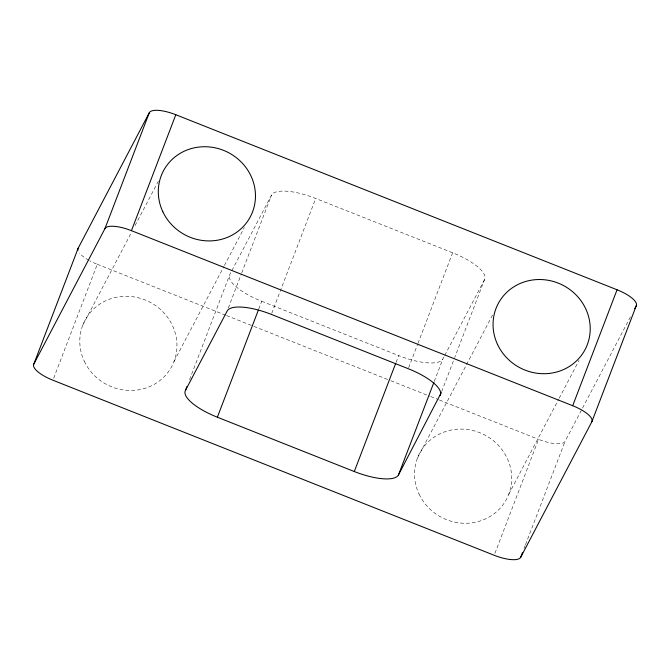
<?xml version="1.0" encoding="UTF-8"?>
<svg xmlns="http://www.w3.org/2000/svg" width="670" height="670" viewBox="0 0 670 670"><rect width="100%" height="100%" fill="white"/><g stroke="black" fill="none" stroke-linecap="round" stroke-linejoin="round"><path stroke-width="0.5" stroke-dasharray="3.35 2.51" d="M53.675 378.274L97.301 264.281A24.572 7.873 20.9 0 1 89.713 260.764M189.551 379.722L229.818 274.507L271.534 195.054A40.945 13.115 20.9 0 1 315.704 198.462L452.644 252.783A40.945 13.115 20.9 0 1 484.552 279.558L454.721 357.504M228.277 308.066L241.334 273.963M241.703 272.991L271.534 195.054M258.737 309.071L261.727 301.282A40.945 13.115 20.9 0 1 229.818 274.507M271.71 313.418L315.704 198.462M396.054 362.428L398.667 355.603A40.945 13.115 20.9 0 0 442.837 359.011L444.294 356.239M408.65 367.746L417.594 344.363M417.971 343.392L452.644 252.783M434.26 381.423L442.837 359.011M441.672 391.598L454.352 358.475M494.929 553.328L538.554 439.336A24.572 7.873 20.9 0 0 565.053 441.379L630.403 316.91M524.041 548.546L525.163 545.623M525.531 544.651L565.053 441.379M82.72 325.268L131.672 232.029M135.064 225.564L158.329 181.252M174.016 361.49L223.939 266.4M224.425 265.479L244.299 227.624M444.78 355.318L484.552 279.558M417.469 458.071L492.592 314.975M508.756 494.284L558.68 399.194M559.165 398.273L579.039 360.427M261.727 301.282L398.667 355.603M97.301 264.281L225.589 315.185M226.56 315.57L252.808 325.98M253.779 326.365L389.848 380.342M390.819 380.728L429.696 396.154M430.668 396.54L438.448 399.622M439.419 400.007L538.554 439.336M88.842 260.287A24.572 7.873 20.9 0 1 79.37 252.942M419.068 494.117A49.136 46.515 27.7 0 0 502.894 504.92A49.136 46.515 27.7 0 0 467.367 429.495A49.136 46.515 27.7 0 0 419.068 494.117M84.328 361.314A49.136 46.515 27.7 0 0 168.153 372.126A49.136 46.515 27.7 0 0 132.627 296.701A49.136 46.515 27.7 0 0 84.328 361.314"/><path stroke-width="1" d="M33.785 364.153L78.155 248.218L149.318 112.686A24.572 7.873 20.9 0 1 175.816 114.729L617.07 289.775A24.572 7.873 20.9 0 1 636.215 305.847L591.844 421.782L520.682 557.314A24.572 7.873 20.9 0 1 494.184 555.271L52.93 380.225A24.572 7.873 20.9 0 1 33.785 364.153L104.947 228.621L149.318 112.686M104.947 228.621A24.572 7.873 20.9 0 1 131.446 230.664L175.816 114.729M441.304 392.57L398.466 474.946A40.945 13.115 20.9 0 1 354.296 471.538L217.356 417.217A40.945 13.115 20.9 0 1 185.448 390.442L186.938 386.54M217.356 417.217L258.369 310.051M354.296 471.538L395.685 363.4M398.466 474.946L433.892 382.394M591.844 421.782A24.572 7.873 20.9 0 0 572.699 405.719L617.07 289.775M520.682 557.314L522.55 552.448M185.448 390.442L227.164 310.989A40.945 13.115 20.9 0 1 271.333 314.397L408.273 368.718A40.945 13.115 20.9 0 1 440.182 395.493M634.766 308.61L636.215 305.847M131.446 230.664L572.699 405.719M77.98 250.346A24.572 7.873 20.9 0 1 78.155 248.218M497.592 344.556A49.136 46.515 27.7 0 0 581.418 355.36A49.136 46.515 27.7 0 0 545.891 279.934A49.136 46.515 27.7 0 0 497.592 344.556M162.844 211.762A49.136 46.515 27.7 0 0 246.669 222.566A49.136 46.515 27.7 0 0 211.142 147.14A49.136 46.515 27.7 0 0 162.844 211.762"/></g></svg>
